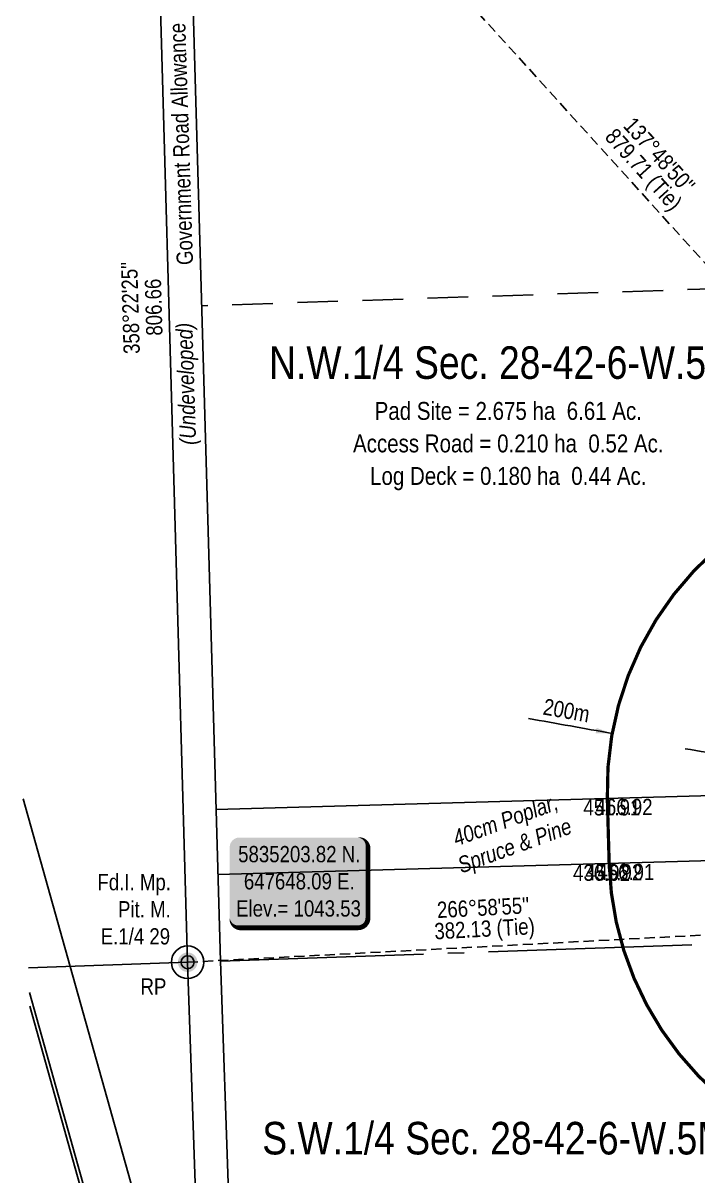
# Model space of a CAD drawing. Extents: x 634445 to 652632, y 5817173 to 5838663.
# Drawn here: x 647547 to 647962, y 5835072 to 5835781 of the extents above; entities that cross this region are included whole.
import ezdxf
from ezdxf.enums import TextEntityAlignment as Align

# ---------------------------------------------------------------- set-up
doc = ezdxf.new("R2010")
doc.units = 0
doc.header["$LTSCALE"] = 5
for name, pattern in [('foc-BUFFER', [16.75, 15, -1.75]), ('foc-LSD', [8, 5, -3]), ('foc-QUARTERLINE', [33, 25, -3, 2, -3]), ('foc-TIELINE', [1.875, 1.25, -0.625])]:
    doc.linetypes.add(name, pattern=pattern)
for name, color, linetype in [('35', 37, 'Continuous'), ('AS-TELUS', 224, 'foc-TEL'), ('AUX-BUFFER', 7, 'foc-BUFFER'), ('C-SYMBOL', 7, 'Continuous'), ('DETAIL-T', 7, 'Continuous'), ('L-AREAREQUIRED', 7, 'Continuous'), ('L-AREAWORK', 5, 'Continuous'), ('L-BD', 7, 'Continuous'), ('L-MON', 1, 'Continuous'), ('L-ROAD-T', 7, 'Continuous'), ('L-SEC', 7, 'Continuous'), ('L-SECQ', 8, 'foc-QUARTERLINE'), ('L-SECTION-LSD', 7, 'foc-LSD'), ('L-TIE', 7, 'foc-TIELINE'), ('L-TIE-T', 7, 'Continuous'), ('L-TITLEDB', 4, 'Continuous'), ('T-BUSH-T', 110, 'Continuous')]:
    doc.layers.add(name, color=color, linetype=linetype)
doc.layers.add('P-DRILL-OFFSET', color=7, linetype='Continuous', true_color=0xcccccc, plot=False)
doc.layers.add('T-TEXT', color=48, linetype='Continuous', lineweight=18)
doc.styles.add('100L', font='ARIALN.TTF', dxfattribs={"height": 11})
doc.styles.add('175L', font='ARIALN.TTF', dxfattribs={"height": 20})
doc.styles.add('80', font='ARIALN.TTF', dxfattribs={"height": 10})
doc.styles.add('80CG', font='ARIALN.TTF', dxfattribs={"height": 10})
doc.styles.add('80L', font='ARIALN.TTF', dxfattribs={"height": 10})
doc.styles.add('80LS', font='ARIALNI.TTF', dxfattribs={"height": 10})
doc.styles.add('foc-LtypeFont', font='ARIALN.TTF', dxfattribs={"height": 7.35})
doc.linetypes.add('foc-TEL', pattern='A,2,-1,["T",foc-LtypeFont,S=0.2,R=0,X=-0.425,Y=-0.75],-1.24,8', length=12.24)
doc.dimstyles.new('CG2011', dxfattribs={"dimscale": 5, "dimtxt": 9, "dimasz": 2, "dimexe": 0.2, "dimexo": 0.0625, "dimgap": 0.5, "dimtad": 0, "dimtih": 1, "dimtoh": 1, "dimzin": 0, "dimdsep": 46, "dimtxsty": '80CG', "dimcen": 0.1, "dimse1": 1, "dimse2": 1, "dimclrd": 256, "dimclrt": 256, "dimaunit": 1, "dimadec": 4, "dimazin": 0, "dimtfac": 0.06, "dimtofl": 0, "dimtmove": 0, "dimatfit": 1, "dimfxl": 0.2, "dimtolj": 1, "dimtzin": 0, "dimlwd": -1, "dimarcsym": 0})

# ---------------------------------------------------------------- blocks, each defined once
blk = doc.blocks.new('fdia')
at = {"color": 255, "const_width": 1}
blk.add_lwpolyline([(-0.5, 0, 1), (0.5, 0, 1)], format="xyb", close=True, dxfattribs=at)
blk = doc.blocks.new('Fdiaa')
blk.add_blockref('fdia', (0, 0))
blk = doc.blocks.new('fdib')
at = {"color": 1, "const_width": 1.6}
blk.add_lwpolyline([(-0.4, 0, 1), (0.4, 0, 1)], format="xyb", close=True, dxfattribs=at)
at = {"color": 1}
blk.add_circle((0, 0), 0.8, dxfattribs=at)
blk = doc.blocks.new('Fdibb')
blk.add_blockref('fdib', (0, 0))
blk = doc.blocks.new('fdicc')
for name in ['Fdibb', 'Fdiaa']:
    blk.add_blockref(name, (0, 0))
blk = doc.blocks.new('FDI')
blk.add_blockref('fdicc', (0, 0))
blk = doc.blocks.new('*U456')
h = blk.add_hatch(color=254)
edge = h.paths.add_edge_path()
edge.add_line((-36.5, -28.5), (36.5, -28.5))
edge.add_arc((36.5, -22.5), 6, 270, 360)
edge.add_line((42.5, -22.5), (42.5, 21))
edge.add_arc((36.5, 21), 6, 0, 90)
edge.add_line((36.5, 27), (-36.5, 27))
edge.add_arc((-36.5, 21), 6, 90, 180)
edge.add_line((-42.5, 21), (-42.5, -22.5))
edge.add_arc((-36.5, -22.5), 6, 180, 270)
at = {"color": 1, "flags": 128}
blk.add_lwpolyline([(-36.5, -28.5, 3, 3, 0), (36.5, -28.5, 3, 3, 0.414214), (42.5, -22.5, 3, 3, 0), (42.5, 21, 3, 0, 0.414214), (36.5, 27, 0, 0, 0), (-36.5, 27, 0, 0, 0.414214), (-42.5, 21, 0, 0, 0), (-42.5, -22.5, 0, 3, 0.414214)], format="xyseb", close=True, dxfattribs=at)
blk.add_lwpolyline([(-38.12, -8.87, 0, 10, 0), (0, 0, 5, 5, 0)], format="xyseb", dxfattribs=at)
at = {"color": 1, "style": '80'}
blk.add_attdef('ENTER_TEXT_001', (-36.68, -4.99), '', height=10, dxfattribs=at)
blk = doc.blocks.new('*U458')
at = {"layer": '35', "color": 3}
blk.add_circle((0, 0), 10, dxfattribs=at)
at = {"layer": '35', "color": 3, "style": '80'}
blk.add_attdef('RP_001', (-28.98, -19.9), '', height=10, dxfattribs=at)

msp = doc.modelspace()

# ---------------------------------------------------------------- linework, layer by layer
at = {"layer": 'AS-TELUS', "flags": 128}
msp.add_lwpolyline([(647550.781, 5835185.152), (647611.684, 5834967.947), (647614.446, 5834958.098), (647640.481, 5834865.255, -0.0006525), (647640.482, 5834865.25), (647641.759, 5834860.651, -0.0021579), (647641.763, 5834860.634), (647643, 5834856.025, -0.0020865), (647643.005, 5834856.009), (647644.203, 5834851.389, -0.0021598), (647644.207, 5834851.373), (647645.366, 5834846.743, -0.0021194), (647645.37, 5834846.726), (647646.489, 5834842.087, -0.002154), (647646.493, 5834842.07), (647647.572, 5834837.421, -0.0020917), (647647.575, 5834837.405), (647648.616, 5834832.747, -0.0021696), (647648.619, 5834832.73), (647649.619, 5834828.063, -0.0021108), (647649.622, 5834828.047), (647650.583, 5834823.372, -0.0021274), (647650.586, 5834823.355), (647651.506, 5834818.673, -0.002139), (647651.51, 5834818.656), (647652.39, 5834813.965, -0.0021061), (647652.393, 5834813.949), (647653.234, 5834809.25, -0.0021675), (647653.237, 5834809.233), (647654.037, 5834804.528, -0.0021259), (647654.04, 5834804.511), (647654.8, 5834799.799, -0.0020875), (647654.802, 5834799.783), (647655.523, 5834795.065, -0.0021738), (647655.525, 5834795.048), (647656.205, 5834790.324, -0.0020884), (647656.207, 5834790.308), (647656.847, 5834785.578, -0.001922), (647656.849, 5834785.563), (647657.276, 5834782.22, -0.0017703), (647657.277, 5834782.206), (647657.722, 5834778.509, -0.0008172), (647657.723, 5834778.502), (647658.008, 5834776.067, -0.0013142), (647658.009, 5834776.056), (647658.151, 5834774.792, -0.0006981), (647658.151, 5834774.787), (647658.548, 5834771.141, -0.0019904), (647658.55, 5834771.125), (647658.929, 5834767.365, -0.0004321), (647658.929, 5834767.361), (647659.011, 5834766.54, -0.0017286), (647659.012, 5834766.526), (647659.449, 5834761.774, -0.0021542), (647659.451, 5834761.757), (647659.848, 5834757.001, -0.0021053), (647659.849, 5834756.984), (647660.206, 5834752.225, -0.0021264), (647660.207, 5834752.208), (647660.523, 5834747.446, -0.0021534), (647660.524, 5834747.429), (647660.799, 5834742.664, -0.0021039), (647660.8, 5834742.647), (647661.035, 5834737.881, -0.0021526), (647661.036, 5834737.863), (647661.23, 5834733.095, -0.0015785), (647661.23, 5834733.082), (647662.357, 5834700.289), (647662.868, 5834685.413), (647672.417, 5834407.431), (647676.21, 5834296.986)], format="xyb", dxfattribs=at)
at = {"layer": 'AUX-BUFFER', "color": 251, "linetype": 'foc-BUFFER', "const_width": 2, "flags": 128}
msp.add_lwpolyline([(648096.49, 5835506.147), (648126.469, 5835507.015, -0.414481), (648328.243, 5835316.421), (648329.364, 5835276.442, -0.4139043), (648138.973, 5835074.853), (648109.004, 5835073.981, -0.4144505), (647907.202, 5835264.525), (647906.071, 5835304.508, -0.4140185)], format="xyb", close=True, dxfattribs=at)
at = {"layer": 'L-SEC'}
for p, q in [((647625.161, 5836009.938), (647648.093, 5835203.817)), ((647645.266, 5836010.535), (647668.193, 5835204.51)), ((647648.093, 5835203.817), (647675.76, 5834401.534)), ((647668.193, 5835204.51), (647695.859, 5834402.232))]:
    msp.add_line(p, q, dxfattribs=at)
at = {"layer": 'L-SECQ'}
for p, q in [((647668.193, 5835204.51), (648473.794, 5835232.198)), ((647550.284, 5835200.444), (647648.093, 5835203.817))]:
    msp.add_line(p, q, dxfattribs=at)
at = {"layer": 'L-SECTION-LSD'}
msp.add_line((648460.107, 5835634.18), (647656.73, 5835607.522), dxfattribs=at)
at = {"layer": 'L-TIE'}
for p, q in [((647625.199, 5836009.924), (648215.787, 5835358.278)), ((647648.086, 5835203.824), (648029.602, 5835223.906))]:
    msp.add_line(p, q, dxfattribs=at)
at = {"layer": 'L-TITLEDB'}
for points in [[(647546.913, 5835304.257), (647575.888, 5835201.127), (647640.55, 5834970.354)], [(647609.759, 5834967.404), (647551.053, 5835176.774)]]:
    msp.add_lwpolyline(points, dxfattribs=at)
at = {"layer": 'P-DRILL-OFFSET', "color": 4}
for p, q in [((648132.146, 5835310.923), (647665.549, 5835297.675)), ((648117.148, 5835310.462), (647665.55, 5835297.64)), ((648133.267, 5835270.944), (647666.685, 5835257.696)), ((648118.287, 5835270.494), (647666.685, 5835257.672)), ((648103.298, 5835270.072), (647666.685, 5835257.675))]:
    msp.add_line(p, q, dxfattribs=at)

# ---------------------------------------------------------------- block references
at = {"layer": '35', "color": 6}
msp.add_blockref('*U458', (647648.086, 5835203.824), dxfattribs=at).add_auto_attribs({'RP_001': 'RP'})
at = {"layer": 'DETAIL-T'}
ref = msp.add_blockref('*U456', (647716.428, 5835253.531), dxfattribs=dict(at, xscale=0.9997111000000046, yscale=0.9997111000000046, zscale=0.9997111000000046))
ref.add_attrib('ENTER_TEXT_001', '5835203.82 N.', (647679.119, 5835265.3), dxfattribs={"layer": '0', "color": 1, "height": 9.99711, "style": '80'})
ref.add_attrib('ENTER_TEXT_002', '647648.09 E.', (647682.641, 5835248.597), dxfattribs={"layer": '0', "color": 1, "height": 9.99711, "style": '80'})
ref.add_attrib('ENTER_TEXT_003', 'Elev.= 1043.53', (647677.878, 5835231.895), dxfattribs={"layer": '0', "color": 1, "height": 9.99711, "style": '80'})
at = {"layer": 'L-MON', "xscale": 5.000000000000036, "yscale": 5.000000000000036, "zscale": 5.000000000000036}
msp.add_blockref('FDI', (647648.086, 5835203.824), dxfattribs=at)

# ---------------------------------------------------------------- texts
at = {"layer": 'AUX-BUFFER', "insert": (647867.774, 5835366.085), "char_height": 10, "attachment_point": 1, "rotation": 349.88185, "style": '80L'}
msp.add_mtext_dynamic_manual_height_columns('200m', width=6.84489, gutter_width=44.987, heights=[0], dxfattribs=at)
at = {"layer": 'C-SYMBOL', "color": 3, "style": '175L'}
for s, p in [('N.W.1/4 Sec. 28-42-6-W.5M.', (647845.191, 5835556.543)), ('S.W.1/4 Sec. 28-42-6-W.5M.', (647840.395, 5835079.645))]:
    msp.add_text(s, height=20, dxfattribs=at).set_placement(p, align=Align.BOTTOM_CENTER)
at = {"layer": 'L-AREAREQUIRED', "color": 5, "style": '100L'}
msp.add_text('Pad Site = 2.675 ha  6.61 Ac.', height=11, dxfattribs=at).set_placement((647845.191, 5835534.043), align=Align.BOTTOM_CENTER)
at = {"layer": 'L-AREAWORK', "style": '100L'}
for s, p in [('Access Road = 0.210 ha  0.52 Ac.', (647845.191, 5835514.043)), ('Log Deck = 0.180 ha  0.44 Ac.', (647845.191, 5835494.043))]:
    msp.add_text(s, height=11, dxfattribs=at).set_placement(p, align=Align.BOTTOM_CENTER)
at = {"layer": 'L-BD', "style": '80L'}
for s, p in [("358°22'25''", (647612.902, 5835606.2)), ('806.66', (647627.146, 5835606.604))]:
    msp.add_text(s, height=10, rotation=91.6263, dxfattribs=at).set_placement(p, align=Align.MIDDLE)
at = {"layer": 'L-MON', "insert": (647591.553, 5835258.066), "char_height": 9.99712, "attachment_point": 1, "style": '80L'}
msp.add_mtext_dynamic_manual_height_columns('\\pi1.06121;Fd.I. Mp.\\P\\pi13.71786;Pit. M.\\P\\pi3.0729;E.1/4 29', width=44.31613, gutter_width=49.985, heights=[0], dxfattribs=at)
at = {"layer": 'L-ROAD-T', "style": '80L'}
msp.add_text('Government Road Allowance', height=9.99707, rotation=91.850539, dxfattribs=at).set_placement((647644.022, 5835706.971), align=Align.MIDDLE_CENTER)
at = {"layer": 'L-TIE-T', "style": '80L'}
for s, rotation, p in [("137°48'50''", 312.1861, (647938.086, 5835700.046)), ('879.71 (Tie)', 312.1861, (647927.53, 5835690.479)), ("266°58'55''", 3.013158, (647829.709, 5835237.442)), ('382.13 (Tie)', 3.013158, (647830.653, 5835223.228))]:
    msp.add_text(s, height=9.99705, rotation=rotation, dxfattribs=at).set_placement(p, align=Align.MIDDLE)
at = {"layer": 'P-DRILL-OFFSET', "color": 4, "char_height": 9.99705, "width": 2.49926, "attachment_point": 1, "style": '80L'}
for s, insert in [('{\\C1;451.91}', (647891.349, 5835304.051)), ('{\\C1;466.92}', (647898.848, 5835304.299)), ('{\\C1;436.92}', (647884.992, 5835263.874)), ('{\\C1;451.92}', (647892.486, 5835264.083)), ('{\\C1;466.91}', (647899.976, 5835264.32))]:
    msp.add_mtext(s, dxfattribs=dict(at, insert=insert))
at = {"layer": 'T-BUSH-T', "insert": (647841.665, 5835295.927), "char_height": 9.99423, "width": 82.55575, "attachment_point": 2, "rotation": 20, "style": '80LS'}
msp.add_mtext('40cm Poplar, Spruce & Pine', dxfattribs=at)
at = {"layer": 'T-TEXT', "style": '80LS'}
msp.add_text('(Undeveloped)', height=9.99707, rotation=91.850539, dxfattribs=at).set_placement((647647.127, 5835559.442), align=Align.MIDDLE_CENTER)

# ---------------------------------------------------------------- leaders
at = {"layer": 'AUX-BUFFER', "path_type": 1}
for points in [[(647909.044, 5835344.518), (647857.679, 5835353.685)], [(648005.453, 5835326.409), (647954.007, 5835335.109)]]:
    msp.add_leader(points, dimstyle='CG2011', override={"dimasz": 2, "dimgap": 0.5, "dimtad": 0}, dxfattribs=at)

doc.saveas('drawing.dxf')
